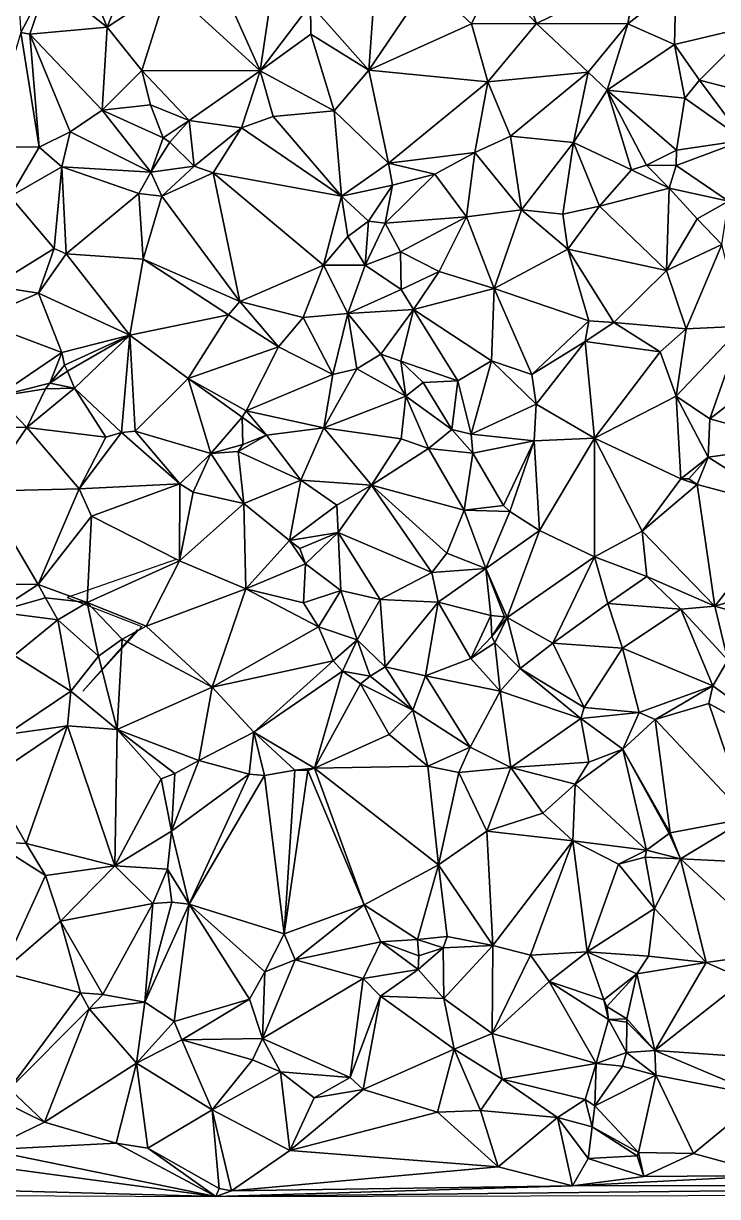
# Model space of a CAD drawing. Header units: metres. Extents: x -15.7 to 15.6, y -15 to 15.
# Drawn here: x -7.24 to 1.34, y -14.99 to -0.48 of the extents above; entities that cross this region are included whole.
import ezdxf

# ---------------------------------------------------------------- set-up
doc = ezdxf.new("R2010")
doc.units = ezdxf.units.M
doc.layers.add('CRACKS', color=1, linetype='Continuous')
doc.layers.add('STREET_MESH', color=7, linetype='Continuous')

msp = doc.modelspace()

# ---------------------------------------------------------------- linework, layer by layer
at = {"layer": 'CRACKS'}
msp.add_polyline3d([(-5.355, -7.111, 0.1), (-6.702, -7.579, 0.1), (-5.776, -7.938, 0.1), (-6.507, -8.741, 0.1), (-5.833, -7.977, 0.1)], dxfattribs=at)
at = {"layer": 'STREET_MESH'}
for points in [[(-4.317, -1.068), (-4.974, 0.404), (-5.453, -0.031)], [(-4.974, 0.404), (-4.317, -1.068), (-4.102, 0.38)], [(-4.102, 0.38), (-4.317, -1.068), (-3.693, -0.246)], [(-2.973, -1.058), (-2.872, 0.323), (-3.693, -0.246)], [(-2.973, -1.058), (-2.244, 0.021), (-2.872, 0.323)], [(-7.273, -0.594), (-6.937, 0.049), (-7.321, 0.135)], [(-7.273, -0.594), (-7.163, -0.615), (-6.937, 0.049)], [(-7.163, -0.615), (-6.206, -0.528), (-6.937, 0.049)], [(-6.206, -0.528), (-6.445, 0.058), (-6.937, 0.049)], [(-6.206, -0.528), (-6.046, -0.122), (-6.445, 0.058)], [(-2.244, 0.021), (-2.973, -1.058), (-1.704, -0.488)], [(-2.244, 0.021), (-1.704, -0.488), (-1.426, 0.083)], [(-1.704, -0.488), (-0.902, -0.483), (-1.426, 0.083)], [(-0.902, -0.483), (-1.107, 0.099), (-1.426, 0.083)], [(-1.107, 0.099), (-0.902, -0.483), (0.332, 0.123)], [(-0.902, -0.483), (0.23, -0.486), (0.332, 0.123)], [(0.23, -0.486), (0.82, -0.022), (0.332, 0.123)], [(-6.206, -0.528), (-5.776, -1.062), (-5.453, -0.031)], [(-6.046, -0.122), (-6.206, -0.528), (-5.453, -0.031)], [(-5.776, -1.062), (-4.317, -1.068), (-5.453, -0.031)], [(0.805, -0.741), (0.82, -0.022), (0.23, -0.486)], [(1.794, -0.508), (0.82, -0.022), (0.805, -0.741)], [(0.82, -0.022), (1.794, -0.508), (1.852, -0.481)], [(-4.317, -1.068), (-3.69, -0.616), (-3.693, -0.246)], [(-3.69, -0.616), (-2.973, -1.058), (-3.693, -0.246)], [(-6.269, -1.553), (-6.206, -0.528), (-7.163, -0.615)], [(-6.206, -0.528), (-6.269, -1.553), (-5.776, -1.062)], [(-2.973, -1.058), (-1.504, -1.204), (-1.704, -0.488)], [(-1.504, -1.204), (-0.902, -0.483), (-1.704, -0.488)], [(-0.263, -1.085), (-0.902, -0.483), (-1.504, -1.204)], [(-0.902, -0.483), (-0.263, -1.085), (0.23, -0.486)], [(-0.263, -1.085), (-0.028, -1.308), (0.23, -0.486)], [(-0.028, -1.308), (0.805, -0.741), (0.23, -0.486)], [(1.794, -0.508), (0.805, -0.741), (1.112, -1.183)], [(2.312, -1.493), (1.794, -0.508), (1.112, -1.183)], [(-7.047, -2.013), (-7.273, -0.594), (-7.692, -2.004)], [(-7.273, -0.594), (-7.047, -2.013), (-7.163, -0.615)], [(-6.665, -1.822), (-6.269, -1.553), (-7.163, -0.615)], [(-7.047, -2.013), (-6.665, -1.822), (-7.163, -0.615)], [(-3.401, -1.563), (-3.69, -0.616), (-4.317, -1.068)], [(-2.973, -1.058), (-3.69, -0.616), (-3.401, -1.563)], [(-0.028, -1.308), (0.933, -1.406), (0.805, -0.741)], [(0.805, -0.741), (0.933, -1.406), (1.112, -1.183)], [(-6.269, -1.553), (-5.67, -1.487), (-5.776, -1.062)], [(-4.317, -1.068), (-5.776, -1.062), (-5.194, -1.682)], [(-5.776, -1.062), (-5.67, -1.487), (-5.194, -1.682)], [(-4.547, -1.771), (-4.317, -1.068), (-5.194, -1.682)], [(-4.156, -1.634), (-4.317, -1.068), (-4.547, -1.771)], [(-4.156, -1.634), (-3.401, -1.563), (-4.317, -1.068)], [(-2.729, -2.209), (-2.973, -1.058), (-3.401, -1.563)], [(-2.973, -1.058), (-2.729, -2.209), (-1.504, -1.204)], [(-1.222, -1.876), (-0.263, -1.085), (-1.504, -1.204)], [(-0.263, -1.085), (-1.222, -1.876), (-0.444, -1.954)], [(-0.263, -1.085), (-0.444, -1.954), (-0.028, -1.308)], [(-2.729, -2.209), (-1.663, -2.076), (-1.504, -1.204)], [(-1.663, -2.076), (-1.222, -1.876), (-1.504, -1.204)], [(0.933, -1.406), (1.666, -1.925), (1.112, -1.183)], [(1.666, -1.925), (2.312, -1.493), (1.112, -1.183)], [(-0.444, -1.954), (0.273, -2.292), (-0.028, -1.308)], [(0.829, -2.051), (-0.028, -1.308), (0.457, -2.235)], [(0.829, -2.051), (0.933, -1.406), (-0.028, -1.308)], [(-0.028, -1.308), (0.273, -2.292), (0.457, -2.235)], [(0.933, -1.406), (0.829, -2.051), (1.666, -1.925)], [(-6.269, -1.553), (-6.665, -1.822), (-5.668, -2.322)], [(-6.269, -1.553), (-5.514, -1.897), (-5.67, -1.487)], [(-5.514, -1.897), (-6.269, -1.553), (-5.668, -2.322)], [(-5.67, -1.487), (-5.514, -1.897), (-5.194, -1.682)], [(-4.156, -1.634), (-3.31, -2.617), (-3.401, -1.563)], [(-3.31, -2.617), (-2.729, -2.209), (-3.401, -1.563)], [(-5.514, -1.897), (-5.434, -1.951), (-5.194, -1.682)], [(-5.434, -1.951), (-5.13, -2.245), (-5.194, -1.682)], [(-5.13, -2.245), (-4.547, -1.771), (-5.194, -1.682)], [(-3.31, -2.617), (-4.156, -1.634), (-4.547, -1.771)], [(-7.047, -2.013), (-6.767, -2.253), (-6.665, -1.822)], [(-6.665, -1.822), (-6.767, -2.253), (-5.668, -2.322)], [(-5.13, -2.245), (-4.898, -2.329), (-4.547, -1.771)], [(-4.898, -2.329), (-3.31, -2.617), (-4.547, -1.771)], [(-1.222, -1.876), (-1.663, -2.076), (-1.088, -2.788)], [(-0.444, -1.954), (-1.222, -1.876), (-1.088, -2.788)], [(-7.406, -2.62), (-7.047, -2.013), (-7.692, -2.004)], [(-6.767, -2.253), (-7.047, -2.013), (-7.406, -2.62)], [(-5.514, -1.897), (-5.668, -2.322), (-5.434, -1.951)], [(-5.668, -2.322), (-5.13, -2.245), (-5.434, -1.951)], [(-0.575, -2.842), (-0.444, -1.954), (-1.088, -2.788)], [(-0.575, -2.842), (-0.121, -2.743), (-0.444, -1.954)], [(-0.121, -2.743), (0.273, -2.292), (-0.444, -1.954)], [(0.827, -2.238), (1.474, -2.68), (1.666, -1.925)], [(0.829, -2.051), (0.827, -2.238), (1.666, -1.925)], [(-1.663, -2.076), (-2.729, -2.209), (-2.157, -2.346)], [(-1.765, -2.875), (-1.663, -2.076), (-2.157, -2.346)], [(-1.663, -2.076), (-1.765, -2.875), (-1.088, -2.788)], [(0.827, -2.238), (0.829, -2.051), (0.457, -2.235)], [(-6.767, -2.253), (-7.406, -2.62), (-6.863, -3.264)], [(-6.712, -3.329), (-6.767, -2.253), (-6.863, -3.264)], [(-5.668, -2.322), (-6.767, -2.253), (-5.814, -2.585)], [(-6.767, -2.253), (-6.712, -3.329), (-5.814, -2.585)], [(-5.529, -2.617), (-5.13, -2.245), (-5.668, -2.322)], [(-5.13, -2.245), (-5.529, -2.617), (-4.898, -2.329)], [(-2.681, -2.48), (-2.729, -2.209), (-3.31, -2.617)], [(-2.729, -2.209), (-2.681, -2.48), (-2.157, -2.346)], [(0.74, -2.519), (0.273, -2.292), (-0.121, -2.743)], [(0.273, -2.292), (0.74, -2.519), (0.457, -2.235)], [(0.74, -2.519), (0.827, -2.238), (0.457, -2.235)], [(0.827, -2.238), (0.74, -2.519), (1.474, -2.68)], [(-5.529, -2.617), (-5.668, -2.322), (-5.814, -2.585)], [(-5.529, -2.617), (-4.568, -3.919), (-4.898, -2.329)], [(-4.568, -3.919), (-3.533, -3.47), (-4.898, -2.329)], [(-3.533, -3.47), (-3.31, -2.617), (-4.898, -2.329)], [(-2.771, -2.953), (-1.765, -2.875), (-2.157, -2.346)], [(-2.681, -2.48), (-2.771, -2.953), (-2.157, -2.346)], [(-6.712, -3.329), (-5.763, -3.397), (-5.814, -2.585)], [(-5.763, -3.397), (-5.529, -2.617), (-5.814, -2.585)], [(-2.976, -2.929), (-2.681, -2.48), (-3.31, -2.617)], [(-2.681, -2.48), (-2.976, -2.929), (-2.771, -2.953)], [(0.74, -2.519), (-0.121, -2.743), (0.704, -3.535)], [(1.084, -2.898), (0.74, -2.519), (0.704, -3.535)], [(0.74, -2.519), (1.084, -2.898), (1.474, -2.68)], [(-7.406, -2.62), (-7.614, -3.73), (-6.863, -3.264)], [(-4.568, -3.919), (-5.529, -2.617), (-5.763, -3.397)], [(-3.533, -3.47), (-3.231, -3.118), (-3.31, -2.617)], [(-3.231, -3.118), (-2.976, -2.929), (-3.31, -2.617)], [(-0.575, -2.842), (-0.514, -3.274), (-0.121, -2.743)], [(-0.121, -2.743), (-0.514, -3.274), (0.704, -3.535)], [(1.084, -2.898), (1.388, -3.214), (1.474, -2.68)], [(-2.771, -2.953), (-2.58, -3.306), (-1.765, -2.875)], [(-1.765, -2.875), (-2.58, -3.306), (-2.103, -3.551)], [(-1.425, -3.76), (-1.765, -2.875), (-2.103, -3.551)], [(-1.765, -2.875), (-1.425, -3.76), (-1.088, -2.788)], [(-1.425, -3.76), (-0.514, -3.274), (-1.088, -2.788)], [(-0.514, -3.274), (-0.575, -2.842), (-1.088, -2.788)], [(1.388, -3.214), (1.084, -2.898), (0.704, -3.535)], [(-3.017, -3.472), (-2.976, -2.929), (-3.231, -3.118)], [(-2.976, -2.929), (-3.017, -3.472), (-2.771, -2.953)], [(-3.017, -3.472), (-2.58, -3.306), (-2.771, -2.953)], [(-3.017, -3.472), (-3.231, -3.118), (-3.533, -3.47)], [(-7.614, -3.73), (-7.054, -3.818), (-6.863, -3.264)], [(-7.054, -3.818), (-6.712, -3.329), (-6.863, -3.264)], [(-5.927, -4.335), (-6.712, -3.329), (-7.054, -3.818)], [(-6.712, -3.329), (-5.927, -4.335), (-5.763, -3.397)], [(-2.58, -3.306), (-3.017, -3.472), (-2.573, -3.771)], [(-2.58, -3.306), (-2.573, -3.771), (-2.103, -3.551)], [(-0.254, -4.161), (-0.514, -3.274), (-1.425, -3.76)], [(-0.514, -3.274), (0.055, -4.182), (0.704, -3.535)], [(-0.254, -4.161), (0.055, -4.182), (-0.514, -3.274)], [(1.388, -3.214), (0.704, -3.535), (0.947, -4.26)], [(1.646, -4.227), (1.388, -3.214), (0.947, -4.26)], [(-5.927, -4.335), (-4.707, -4.085), (-5.763, -3.397)], [(-4.707, -4.085), (-4.568, -3.919), (-5.763, -3.397)], [(-3.533, -3.47), (-4.568, -3.919), (-3.783, -4.12)], [(-3.233, -4.069), (-3.533, -3.47), (-3.783, -4.12)], [(-3.233, -4.069), (-3.017, -3.472), (-3.533, -3.47)], [(-3.017, -3.472), (-3.233, -4.069), (-2.573, -3.771)], [(-2.573, -3.771), (-2.422, -4.018), (-2.103, -3.551)], [(-2.422, -4.018), (-1.425, -3.76), (-2.103, -3.551)], [(0.704, -3.535), (0.055, -4.182), (0.947, -4.26)], [(-7.054, -3.818), (-7.614, -3.73), (-7.83, -4.153)], [(-3.233, -4.069), (-2.422, -4.018), (-2.573, -3.771)], [(-2.422, -4.018), (-1.457, -4.653), (-1.425, -3.76)], [(-1.457, -4.653), (-0.96, -4.823), (-1.425, -3.76)], [(-0.96, -4.823), (-0.254, -4.161), (-1.425, -3.76)], [(-7.054, -3.818), (-7.83, -4.153), (-6.766, -4.552)], [(-5.927, -4.335), (-7.054, -3.818), (-6.766, -4.552)], [(-4.707, -4.085), (-4.089, -4.483), (-4.568, -3.919)], [(-4.568, -3.919), (-4.089, -4.483), (-3.783, -4.12)], [(-2.422, -4.018), (-3.233, -4.069), (-2.823, -4.573)], [(-2.576, -4.658), (-2.422, -4.018), (-2.823, -4.573)], [(-2.422, -4.018), (-2.576, -4.658), (-1.871, -4.903)], [(-1.457, -4.653), (-2.422, -4.018), (-1.871, -4.903)], [(-7.83, -4.153), (-7.568, -5.094), (-6.766, -4.552)], [(-5.204, -4.872), (-4.707, -4.085), (-5.927, -4.335)], [(-5.204, -4.872), (-4.089, -4.483), (-4.707, -4.085)], [(-4.089, -4.483), (-3.416, -4.823), (-3.783, -4.12)], [(-3.416, -4.823), (-3.233, -4.069), (-3.783, -4.12)], [(-3.416, -4.823), (-3.12, -4.755), (-3.233, -4.069)], [(-3.233, -4.069), (-3.12, -4.755), (-2.823, -4.573)], [(-0.254, -4.161), (-0.96, -4.823), (-0.301, -4.413)], [(0.055, -4.182), (-0.254, -4.161), (-0.301, -4.413)], [(0.627, -4.544), (0.055, -4.182), (-0.301, -4.413)], [(0.055, -4.182), (0.627, -4.544), (0.947, -4.26)], [(-6.733, -4.709), (-5.927, -4.335), (-6.766, -4.552)], [(-5.927, -4.335), (-6.733, -4.709), (-6.696, -4.783)], [(-5.927, -4.335), (-6.696, -4.783), (-6.609, -4.992)], [(-6.031, -5.539), (-5.927, -4.335), (-6.609, -4.992)], [(-5.927, -4.335), (-6.031, -5.539), (-5.862, -5.523)], [(-5.204, -4.872), (-5.927, -4.335), (-5.862, -5.523)], [(0.627, -4.544), (0.824, -5.089), (0.947, -4.26)], [(0.824, -5.089), (1.646, -4.227), (0.947, -4.26)], [(0.824, -5.089), (1.24, -5.373), (1.646, -4.227)], [(1.646, -4.227), (1.24, -5.373), (2.055, -4.745)], [(-4.488, -5.272), (-4.089, -4.483), (-5.204, -4.872)], [(-4.488, -5.272), (-3.416, -4.823), (-4.089, -4.483)], [(-0.96, -4.823), (-0.906, -5.191), (-0.301, -4.413)], [(-0.906, -5.191), (-0.184, -5.609), (-0.301, -4.413)], [(-0.184, -5.609), (0.627, -4.544), (-0.301, -4.413)], [(-7.568, -5.094), (-6.916, -4.929), (-6.766, -4.552)], [(-6.916, -4.929), (-6.733, -4.709), (-6.766, -4.552)], [(-2.823, -4.573), (-3.12, -4.755), (-2.515, -5.093)], [(-2.576, -4.658), (-2.823, -4.573), (-2.515, -5.093)], [(-0.184, -5.609), (0.824, -5.089), (0.627, -4.544)], [(-6.733, -4.709), (-6.916, -4.929), (-6.696, -4.783)], [(-6.696, -4.783), (-6.916, -4.929), (-6.609, -4.992)], [(-3.12, -4.755), (-3.527, -5.483), (-2.515, -5.093)], [(-3.527, -5.483), (-3.12, -4.755), (-3.416, -4.823)], [(-2.576, -4.658), (-2.3, -4.922), (-1.871, -4.903)], [(-2.3, -4.922), (-2.576, -4.658), (-2.515, -5.093)], [(-1.71, -5.559), (-1.457, -4.653), (-1.871, -4.903)], [(-1.71, -5.559), (-0.906, -5.191), (-1.457, -4.653)], [(-1.457, -4.653), (-0.906, -5.191), (-0.96, -4.823)], [(1.24, -5.373), (2.377, -5.684), (2.055, -4.745)], [(-6.916, -4.929), (-7.568, -5.094), (-6.968, -5)], [(-6.916, -4.929), (-6.968, -5), (-6.609, -4.992)], [(-4.927, -5.802), (-5.204, -4.872), (-5.862, -5.523)], [(-4.538, -5.35), (-5.204, -4.872), (-4.927, -5.802)], [(-4.538, -5.35), (-4.488, -5.272), (-5.204, -4.872)], [(-4.488, -5.272), (-3.527, -5.483), (-3.416, -4.823)], [(-1.947, -5.504), (-2.3, -4.922), (-2.515, -5.093)], [(-2.3, -4.922), (-1.947, -5.504), (-1.871, -4.903)], [(-1.947, -5.504), (-1.71, -5.559), (-1.871, -4.903)], [(-7.568, -5.094), (-7.2, -5.479), (-6.968, -5)], [(-7.2, -5.479), (-6.224, -5.6), (-6.609, -4.992)], [(-6.968, -5), (-7.2, -5.479), (-6.609, -4.992)], [(-6.224, -5.6), (-6.031, -5.539), (-6.609, -4.992)], [(-7.2, -5.479), (-7.568, -5.094), (-7.603, -5.476)], [(-3.527, -5.483), (-2.575, -5.618), (-2.515, -5.093)], [(-2.575, -5.618), (-2.236, -5.739), (-2.515, -5.093)], [(-2.236, -5.739), (-1.947, -5.504), (-2.515, -5.093)], [(-0.906, -5.191), (-1.71, -5.559), (-0.93, -5.643)], [(-0.184, -5.609), (-0.906, -5.191), (-0.93, -5.643)], [(0.824, -5.089), (-0.184, -5.609), (0.882, -6.112)], [(1.22, -5.846), (0.824, -5.089), (0.882, -6.112)], [(1.22, -5.846), (1.24, -5.373), (0.824, -5.089)], [(-4.538, -5.35), (-4.927, -5.802), (-4.528, -5.687)], [(-4.238, -5.575), (-4.488, -5.272), (-4.538, -5.35)], [(-4.238, -5.575), (-4.538, -5.35), (-4.528, -5.687)], [(-4.488, -5.272), (-4.238, -5.575), (-3.527, -5.483)], [(-7.737, -6.266), (-7.2, -5.479), (-7.603, -5.476)], [(-7.2, -5.479), (-7.737, -6.266), (-6.551, -6.235)], [(-6.224, -5.6), (-7.2, -5.479), (-6.551, -6.235)], [(-4.238, -5.575), (-3.815, -6.13), (-3.527, -5.483)], [(-3.527, -5.483), (-3.815, -6.13), (-2.938, -6.191)], [(-2.575, -5.618), (-3.527, -5.483), (-2.938, -6.191)], [(-1.947, -5.504), (-2.236, -5.739), (-1.688, -5.795)], [(-1.71, -5.559), (-1.947, -5.504), (-1.688, -5.795)], [(1.24, -5.373), (1.22, -5.846), (2.377, -5.684)], [(-6.031, -5.539), (-6.224, -5.6), (-6.551, -6.235)], [(-5.308, -6.176), (-6.031, -5.539), (-6.551, -6.235)], [(-6.031, -5.539), (-5.308, -6.176), (-5.862, -5.523)], [(-5.308, -6.176), (-4.927, -5.802), (-5.862, -5.523)], [(-4.587, -5.774), (-4.238, -5.575), (-4.528, -5.687)], [(-3.815, -6.13), (-4.238, -5.575), (-4.587, -5.774)], [(-2.236, -5.739), (-2.575, -5.618), (-2.938, -6.191)], [(-1.71, -5.559), (-1.688, -5.795), (-0.93, -5.643)], [(-0.93, -5.643), (-1.688, -5.795), (-1.31, -6.444)], [(-1.232, -6.518), (-0.93, -5.643), (-1.31, -6.444)], [(-1.232, -6.518), (-0.863, -6.754), (-0.93, -5.643)], [(-0.863, -6.754), (-0.184, -5.609), (-0.93, -5.643)], [(-0.184, -5.609), (-0.863, -6.754), (-0.183, -7.079)], [(0.405, -6.762), (-0.184, -5.609), (-0.183, -7.079)], [(-0.184, -5.609), (0.405, -6.762), (0.882, -6.112)], [(-5.142, -6.278), (-4.927, -5.802), (-5.308, -6.176)], [(-5.142, -6.278), (-4.516, -6.418), (-4.927, -5.802)], [(-4.927, -5.802), (-4.587, -5.774), (-4.528, -5.687)], [(-4.516, -6.418), (-4.587, -5.774), (-4.927, -5.802)], [(-3.815, -6.13), (-4.587, -5.774), (-4.516, -6.418)], [(-1.794, -6.501), (-2.236, -5.739), (-2.938, -6.191)], [(-1.688, -5.795), (-2.236, -5.739), (-1.794, -6.501)], [(-1.688, -5.795), (-1.794, -6.501), (-1.31, -6.444)], [(2.377, -5.684), (1.22, -5.846), (2.246, -6.493)], [(0.98, -6.114), (1.22, -5.846), (0.882, -6.112)], [(0.98, -6.114), (1.085, -6.185), (1.22, -5.846)], [(1.22, -5.846), (1.085, -6.185), (2.246, -6.493)], [(-7.737, -6.266), (-7.061, -7.42), (-6.551, -6.235)], [(-7.061, -7.42), (-6.402, -6.575), (-6.551, -6.235)], [(-6.402, -6.575), (-5.308, -6.176), (-6.551, -6.235)], [(-5.308, -6.176), (-6.402, -6.575), (-5.312, -7.129)], [(-5.142, -6.278), (-5.308, -6.176), (-5.312, -7.129)], [(-3.815, -6.13), (-4.516, -6.418), (-3.955, -6.875)], [(-3.368, -6.44), (-3.815, -6.13), (-3.955, -6.875)], [(-3.815, -6.13), (-3.368, -6.44), (-2.938, -6.191)], [(-3.368, -6.44), (-3.353, -6.775), (-2.938, -6.191)], [(-3.353, -6.775), (-2.195, -7.273), (-2.938, -6.191)], [(-2.195, -7.273), (-2.01, -7.034), (-2.938, -6.191)], [(-2.01, -7.034), (-1.794, -6.501), (-2.938, -6.191)], [(0.405, -6.762), (1.085, -6.185), (0.882, -6.112)], [(1.085, -6.185), (0.405, -6.762), (1.303, -7.689)], [(1.085, -6.185), (0.98, -6.114), (0.882, -6.112)], [(1.085, -6.185), (1.303, -7.689), (2.246, -6.493)], [(-7.737, -6.266), (-7.966, -7.413), (-7.061, -7.42)], [(-4.516, -6.418), (-5.142, -6.278), (-5.312, -7.129)], [(-4.492, -7.472), (-4.516, -6.418), (-5.312, -7.129)], [(-3.955, -6.875), (-4.516, -6.418), (-4.492, -7.472)], [(-3.353, -6.775), (-3.368, -6.44), (-3.955, -6.875)], [(-1.526, -7.223), (-1.794, -6.501), (-2.01, -7.034)], [(-1.794, -6.501), (-1.232, -6.518), (-1.31, -6.444)], [(-1.526, -7.223), (-1.232, -6.518), (-1.794, -6.501)], [(-1.232, -6.518), (-1.526, -7.223), (-0.863, -6.754)], [(1.303, -7.689), (2.402, -7.364), (2.246, -6.493)], [(-6.454, -7.644), (-6.402, -6.575), (-7.061, -7.42)], [(-6.402, -6.575), (-6.454, -7.644), (-5.312, -7.129)], [(-3.353, -6.775), (-3.955, -6.875), (-3.826, -6.974)], [(-3.756, -7.163), (-3.353, -6.775), (-3.826, -6.974)], [(-3.353, -6.775), (-3.756, -7.163), (-3.32, -7.495)], [(-3.353, -6.775), (-3.32, -7.495), (-2.834, -7.604)], [(-2.195, -7.273), (-3.353, -6.775), (-2.834, -7.604)], [(-0.863, -6.754), (-1.526, -7.223), (-1.263, -7.83)], [(-0.863, -6.754), (-1.263, -7.83), (-0.183, -7.079)], [(0.405, -6.762), (-0.183, -7.079), (0.461, -7.321)], [(1.303, -7.689), (0.405, -6.762), (0.461, -7.321)], [(-3.756, -7.163), (-3.955, -6.875), (-4.492, -7.472)], [(-3.955, -6.875), (-3.756, -7.163), (-3.826, -6.974)], [(-2.195, -7.273), (-1.526, -7.223), (-2.01, -7.034)], [(-0.183, -7.079), (-1.263, -7.83), (-0.7, -8.147)], [(-0.018, -7.654), (-0.183, -7.079), (-0.7, -8.147)], [(-0.183, -7.079), (-0.018, -7.654), (0.461, -7.321)], [(-6.454, -7.644), (-5.724, -7.937), (-5.312, -7.129)], [(-5.724, -7.937), (-4.492, -7.472), (-5.312, -7.129)], [(-3.78, -7.648), (-3.756, -7.163), (-4.492, -7.472)], [(-3.32, -7.495), (-3.756, -7.163), (-3.78, -7.648)], [(-1.526, -7.223), (-2.195, -7.273), (-2.114, -7.638)], [(-1.465, -7.805), (-1.526, -7.223), (-2.114, -7.638)], [(-1.526, -7.223), (-1.295, -7.821), (-1.263, -7.83)], [(-1.465, -7.805), (-1.295, -7.821), (-1.526, -7.223)], [(-2.114, -7.638), (-2.195, -7.273), (-2.834, -7.604)], [(0.461, -7.321), (-0.018, -7.654), (0.882, -7.727)], [(1.303, -7.689), (0.461, -7.321), (0.882, -7.727)], [(2.402, -7.364), (1.303, -7.689), (1.972, -7.882)], [(-7.061, -7.42), (-7.966, -7.413), (-7.581, -7.758)], [(-6.97, -7.585), (-7.061, -7.42), (-7.581, -7.758)], [(-6.97, -7.585), (-6.454, -7.644), (-7.061, -7.42)], [(-5.724, -7.937), (-4.908, -8.688), (-4.492, -7.472)], [(-4.908, -8.688), (-3.596, -7.942), (-4.492, -7.472)], [(-3.596, -7.942), (-3.78, -7.648), (-4.492, -7.472)], [(-3.596, -7.942), (-3.32, -7.495), (-3.78, -7.648)], [(-3.32, -7.495), (-3.596, -7.942), (-3.115, -8.103)], [(-2.834, -7.604), (-3.32, -7.495), (-3.115, -8.103)], [(-6.815, -7.859), (-6.97, -7.585), (-7.581, -7.758)], [(-6.454, -7.644), (-6.97, -7.585), (-6.815, -7.859)], [(-6.314, -8.308), (-6.454, -7.644), (-6.815, -7.859)], [(-6.02, -8.095), (-6.454, -7.644), (-6.314, -8.308)], [(-6.02, -8.095), (-5.724, -7.937), (-6.454, -7.644)], [(-2.77, -8.439), (-2.834, -7.604), (-3.115, -8.103)], [(-2.114, -7.638), (-2.834, -7.604), (-2.77, -8.439)], [(-2.271, -8.551), (-2.114, -7.638), (-2.77, -8.439)], [(-1.713, -8.335), (-2.114, -7.638), (-2.271, -8.551)], [(-1.713, -8.335), (-1.465, -7.805), (-2.114, -7.638)], [(-0.018, -7.654), (-0.7, -8.147), (0.163, -8.206)], [(-0.018, -7.654), (0.163, -8.206), (0.882, -7.727)], [(-6.815, -7.859), (-7.581, -7.758), (-7.356, -8.3)], [(-1.453, -8.064), (-1.465, -7.805), (-1.713, -8.335)], [(-1.295, -7.821), (-1.465, -7.805), (-1.453, -8.064)], [(-1.295, -7.821), (-1.453, -8.064), (-1.263, -7.83)], [(-1.263, -7.83), (-1.453, -8.064), (-1.417, -8.141)], [(-1.263, -7.83), (-1.417, -8.141), (-1.102, -8.458)], [(-1.263, -7.83), (-1.102, -8.458), (-0.7, -8.147)], [(0.163, -8.206), (1.277, -8.672), (0.882, -7.727)], [(1.462, -8.357), (1.303, -7.689), (0.882, -7.727)], [(1.277, -8.672), (1.462, -8.357), (0.882, -7.727)], [(1.303, -7.689), (1.462, -8.357), (1.972, -7.882)], [(-6.655, -8.739), (-6.815, -7.859), (-7.356, -8.3)], [(-6.655, -8.739), (-6.314, -8.308), (-6.815, -7.859)], [(-6.02, -8.095), (-4.908, -8.688), (-5.724, -7.937)], [(-3.412, -8.364), (-3.596, -7.942), (-4.908, -8.688)], [(-3.596, -7.942), (-3.412, -8.364), (-3.115, -8.103)], [(-6.082, -9.212), (-6.02, -8.095), (-6.314, -8.308)], [(-4.908, -8.688), (-6.02, -8.095), (-6.082, -9.212)], [(-3.412, -8.364), (-3.298, -8.492), (-3.115, -8.103)], [(-3.298, -8.492), (-2.956, -8.555), (-3.115, -8.103)], [(-2.956, -8.555), (-2.77, -8.439), (-3.115, -8.103)], [(-1.417, -8.141), (-1.453, -8.064), (-1.713, -8.335)], [(-1.417, -8.141), (-1.713, -8.335), (-1.351, -8.74)], [(-1.102, -8.458), (-1.417, -8.141), (-1.351, -8.74)], [(-0.7, -8.147), (-1.102, -8.458), (-0.31, -8.939)], [(0.163, -8.206), (-0.7, -8.147), (-0.31, -8.939)], [(0.163, -8.206), (-0.31, -8.939), (0.369, -9.004)], [(1.277, -8.672), (0.163, -8.206), (0.369, -9.004)], [(-7.45, -9.274), (-6.655, -8.739), (-7.356, -8.3)], [(-6.082, -9.212), (-6.314, -8.308), (-6.655, -8.739)], [(-3.412, -8.364), (-4.908, -8.688), (-4.393, -9.245)], [(-3.298, -8.492), (-3.412, -8.364), (-4.393, -9.245)], [(-1.713, -8.335), (-2.271, -8.551), (-1.351, -8.74)], [(1.462, -8.357), (1.277, -8.672), (2.691, -9.698)], [(-3.298, -8.492), (-4.393, -9.245), (-3.643, -9.693)], [(-3.298, -8.492), (-3.643, -9.693), (-3.074, -8.65)], [(-2.956, -8.555), (-3.298, -8.492), (-3.074, -8.65)], [(-2.429, -8.974), (-2.956, -8.555), (-3.074, -8.65)], [(-2.77, -8.439), (-2.956, -8.555), (-2.429, -8.974)], [(-2.271, -8.551), (-2.77, -8.439), (-2.429, -8.974)], [(-1.719, -9.43), (-2.271, -8.551), (-2.429, -8.974)], [(-2.271, -8.551), (-1.719, -9.43), (-1.351, -8.74)], [(-0.354, -9.078), (-1.102, -8.458), (-1.351, -8.74)], [(-1.102, -8.458), (-0.354, -9.078), (-0.31, -8.939)], [(-4.908, -8.688), (-6.082, -9.212), (-5.074, -9.598)], [(-4.393, -9.245), (-4.908, -8.688), (-5.074, -9.598)], [(-3.643, -9.693), (-2.722, -9.274), (-3.074, -8.65)], [(-2.722, -9.274), (-2.429, -8.974), (-3.074, -8.65)], [(0.565, -9.088), (1.277, -8.672), (0.369, -9.004)], [(0.565, -9.088), (1.228, -8.89), (1.277, -8.672)], [(1.277, -8.672), (1.228, -8.89), (2.691, -9.698)], [(-6.655, -8.739), (-7.45, -9.274), (-6.697, -9.167)], [(-6.082, -9.212), (-6.655, -8.739), (-6.697, -9.167)], [(-1.719, -9.43), (-1.216, -9.685), (-1.351, -8.74)], [(-1.216, -9.685), (-0.354, -9.078), (-1.351, -8.74)], [(-2.429, -8.974), (-2.722, -9.274), (-2.245, -9.668)], [(-1.719, -9.43), (-2.429, -8.974), (-2.245, -9.668)], [(-0.31, -8.939), (-0.354, -9.078), (0.369, -9.004)], [(1.228, -8.89), (0.565, -9.088), (1.713, -10.309)], [(1.228, -8.89), (1.713, -10.309), (2.691, -9.698)], [(-0.354, -9.078), (-1.216, -9.685), (-0.255, -9.619)], [(-0.354, -9.078), (0.167, -9.458), (0.369, -9.004)], [(0.167, -9.458), (-0.354, -9.078), (-0.255, -9.619)], [(0.167, -9.458), (0.565, -9.088), (0.369, -9.004)], [(0.565, -9.088), (0.167, -9.458), (0.753, -10.489)], [(1.713, -10.309), (0.565, -9.088), (0.753, -10.489)], [(-7.45, -9.274), (-7.675, -9.825), (-6.697, -9.167)], [(-7.675, -9.825), (-7.209, -10.624), (-6.697, -9.167)], [(-6.697, -9.167), (-7.209, -10.624), (-6.111, -10.898)], [(-6.082, -9.212), (-6.697, -9.167), (-6.111, -10.898)], [(-5.539, -9.824), (-6.082, -9.212), (-6.111, -10.898)], [(-6.082, -9.212), (-5.371, -9.758), (-5.074, -9.598)], [(-5.539, -9.824), (-5.371, -9.758), (-6.082, -9.212)], [(-4.452, -9.766), (-4.393, -9.245), (-5.074, -9.598)], [(-4.452, -9.766), (-4.261, -9.783), (-4.393, -9.245)], [(-4.261, -9.783), (-3.888, -9.714), (-4.393, -9.245)], [(-4.393, -9.245), (-3.888, -9.714), (-3.643, -9.693)], [(-2.722, -9.274), (-3.643, -9.693), (-2.245, -9.668)], [(-1.859, -9.746), (-1.719, -9.43), (-2.245, -9.668)], [(-1.216, -9.685), (-1.719, -9.43), (-1.859, -9.746)], [(0.167, -9.458), (-0.424, -9.89), (0.458, -10.706)], [(-0.424, -9.89), (0.167, -9.458), (-0.255, -9.619)], [(0.167, -9.458), (0.74, -10.499), (0.753, -10.489)], [(0.74, -10.499), (0.167, -9.458), (0.458, -10.706)], [(-5.371, -9.758), (-5.413, -10.471), (-5.074, -9.598)], [(-5.413, -10.471), (-4.452, -9.766), (-5.074, -9.598)], [(-3.888, -9.714), (-4.261, -9.783), (-4.019, -11.738)], [(-3.888, -9.714), (-4.019, -11.738), (-3.726, -9.72)], [(-3.643, -9.693), (-3.888, -9.714), (-3.726, -9.72)], [(-3.031, -11.383), (-3.643, -9.693), (-3.726, -9.72)], [(-2.245, -9.668), (-3.643, -9.693), (-2.113, -10.885)], [(-3.643, -9.693), (-3.031, -11.383), (-2.113, -10.885)], [(-1.859, -9.746), (-2.245, -9.668), (-2.113, -10.885)], [(-1.216, -9.685), (-1.859, -9.746), (-1.515, -10.471)], [(-0.824, -10.249), (-1.216, -9.685), (-1.515, -10.471)], [(-1.216, -9.685), (-0.424, -9.89), (-0.255, -9.619)], [(-1.216, -9.685), (-0.824, -10.249), (-0.424, -9.89)], [(-7.675, -9.825), (-7.627, -10.601), (-7.209, -10.624)], [(-5.413, -10.471), (-5.539, -9.824), (-6.111, -10.898)], [(-5.413, -10.471), (-5.371, -9.758), (-5.539, -9.824)], [(-4.452, -9.766), (-5.413, -10.471), (-5.192, -11.374)], [(-4.261, -9.783), (-4.452, -9.766), (-5.192, -11.374)], [(-4.019, -11.738), (-4.261, -9.783), (-5.192, -11.374)], [(-4.019, -11.738), (-3.031, -11.383), (-3.726, -9.72)], [(-1.515, -10.471), (-1.859, -9.746), (-2.113, -10.885)], [(-0.424, -9.89), (-0.824, -10.249), (-0.452, -10.591)], [(0.458, -10.706), (-0.424, -9.89), (-0.452, -10.591)], [(-0.824, -10.249), (-1.515, -10.471), (-0.452, -10.591)], [(0.879, -10.813), (1.713, -10.309), (0.753, -10.489)], [(1.713, -10.309), (0.879, -10.813), (2.468, -10.889)], [(-5.461, -10.942), (-5.413, -10.471), (-6.111, -10.898)], [(-5.413, -10.471), (-5.461, -10.942), (-5.192, -11.374)], [(-1.515, -10.471), (-2.113, -10.885), (-1.441, -11.886)], [(-0.452, -10.591), (-1.515, -10.471), (-1.441, -11.886)], [(0.879, -10.813), (0.74, -10.499), (0.458, -10.706)], [(0.74, -10.499), (0.879, -10.813), (0.753, -10.489)], [(-7.627, -10.601), (-6.968, -11.017), (-7.209, -10.624)], [(-6.968, -11.017), (-7.627, -10.601), (-7.512, -12.214)], [(-7.209, -10.624), (-6.968, -11.017), (-6.111, -10.898)], [(-0.976, -12.003), (-0.452, -10.591), (-1.441, -11.886)], [(-0.976, -12.003), (-0.273, -11.963), (-0.452, -10.591)], [(0.113, -10.88), (0.458, -10.706), (-0.452, -10.591)], [(-0.273, -11.963), (0.113, -10.88), (-0.452, -10.591)], [(0.444, -10.793), (0.458, -10.706), (0.113, -10.88)], [(0.444, -10.793), (0.879, -10.813), (0.458, -10.706)], [(0.113, -10.88), (-0.273, -11.963), (0.556, -11.425)], [(0.444, -10.793), (0.113, -10.88), (0.556, -11.425)], [(0.879, -10.813), (0.444, -10.793), (0.556, -11.425)], [(1.196, -12.094), (0.879, -10.813), (0.556, -11.425)], [(2.468, -10.889), (0.879, -10.813), (2.125, -11.962)], [(0.879, -10.813), (1.196, -12.094), (2.125, -11.962)], [(-6.783, -11.582), (-6.968, -11.017), (-7.512, -12.214)], [(-6.968, -11.017), (-6.783, -11.582), (-6.111, -10.898)], [(-6.783, -11.582), (-5.642, -11.364), (-6.111, -10.898)], [(-5.642, -11.364), (-5.461, -10.942), (-6.111, -10.898)], [(-5.642, -11.364), (-5.406, -11.349), (-5.461, -10.942)], [(-5.461, -10.942), (-5.406, -11.349), (-5.192, -11.374)], [(-3.031, -11.383), (-2.372, -11.809), (-2.113, -10.885)], [(-2.372, -11.809), (-2.003, -11.774), (-2.113, -10.885)], [(-2.113, -10.885), (-2.003, -11.774), (-1.441, -11.886)], [(-6.26, -12.491), (-5.642, -11.364), (-6.783, -11.582)], [(-5.642, -11.364), (-6.26, -12.491), (-5.742, -12.586)], [(-5.192, -11.374), (-5.406, -11.349), (-5.742, -12.586)], [(-5.406, -11.349), (-5.642, -11.364), (-5.742, -12.586)], [(-5.377, -12.826), (-5.192, -11.374), (-5.742, -12.586)], [(-5.377, -12.826), (-4.447, -12.546), (-5.192, -11.374)], [(-4.447, -12.546), (-4.256, -12.209), (-5.192, -11.374)], [(-4.256, -12.209), (-4.019, -11.738), (-5.192, -11.374)], [(-3.031, -11.383), (-4.019, -11.738), (-3.882, -12.063)], [(-2.823, -11.84), (-3.031, -11.383), (-3.882, -12.063)], [(-2.823, -11.84), (-2.372, -11.809), (-3.031, -11.383)], [(-0.273, -11.963), (0.482, -12.017), (0.556, -11.425)], [(0.482, -12.017), (1.196, -12.094), (0.556, -11.425)], [(-6.536, -12.47), (-6.783, -11.582), (-7.512, -12.214)], [(-6.536, -12.47), (-6.26, -12.491), (-6.783, -11.582)], [(-4.019, -11.738), (-4.256, -12.209), (-3.882, -12.063)], [(-3.044, -12.292), (-2.823, -11.84), (-3.882, -12.063)], [(-2.364, -12.182), (-2.823, -11.84), (-3.044, -12.292)], [(-2.823, -11.84), (-2.356, -12.01), (-2.372, -11.809)], [(-2.356, -12.01), (-2.823, -11.84), (-2.364, -12.182)], [(-2.056, -11.915), (-2.003, -11.774), (-2.372, -11.809)], [(-2.356, -12.01), (-2.056, -11.915), (-2.372, -11.809)], [(-2.003, -11.774), (-2.056, -11.915), (-1.441, -11.886)], [(-2.056, -11.915), (-2.046, -12.541), (-1.441, -11.886)], [(-2.046, -12.541), (-1.449, -12.973), (-1.441, -11.886)], [(-1.449, -12.973), (-0.976, -12.003), (-1.441, -11.886)], [(-2.046, -12.541), (-2.056, -11.915), (-2.364, -12.182)], [(-2.056, -11.915), (-2.356, -12.01), (-2.364, -12.182)], [(-0.743, -12.328), (-0.976, -12.003), (-1.449, -12.973)], [(-0.273, -11.963), (-0.976, -12.003), (-0.743, -12.328)], [(-0.273, -11.963), (-0.743, -12.328), (-0.07, -12.557)], [(0.34, -12.233), (-0.273, -11.963), (-0.07, -12.557)], [(0.482, -12.017), (-0.273, -11.963), (0.34, -12.233)], [(0.482, -12.017), (0.34, -12.233), (1.196, -12.094)], [(1.196, -12.094), (1.676, -12.304), (2.125, -11.962)], [(-3.882, -12.063), (-4.256, -12.209), (-4.287, -13.035)], [(-3.044, -12.292), (-3.882, -12.063), (-4.287, -13.035)], [(-2.364, -12.182), (-3.044, -12.292), (-2.828, -12.511)], [(-2.046, -12.541), (-2.364, -12.182), (-2.828, -12.511)], [(0.34, -12.233), (0.563, -13.184), (1.196, -12.094)], [(1.196, -12.094), (0.563, -13.184), (1.676, -12.304)], [(-6.536, -12.47), (-7.512, -12.214), (-7.413, -13.655)], [(-4.256, -12.209), (-4.447, -12.546), (-4.287, -13.035)], [(-3.204, -13.516), (-3.044, -12.292), (-4.287, -13.035)], [(-2.828, -12.511), (-3.044, -12.292), (-3.204, -13.516)], [(-0.165, -13.345), (-0.743, -12.328), (-1.449, -12.973)], [(-0.743, -12.328), (-0.009, -12.8), (-0.07, -12.557)], [(-0.165, -13.345), (-0.009, -12.8), (-0.743, -12.328)], [(-0.032, -12.638), (0.34, -12.233), (-0.07, -12.557)], [(-0.032, -12.638), (0.214, -12.79), (0.34, -12.233)], [(0.214, -12.79), (0.563, -13.184), (0.34, -12.233)], [(1.676, -12.304), (0.563, -13.184), (2.056, -13.284)], [(-6.429, -12.669), (-6.536, -12.47), (-7.413, -13.655)], [(-6.26, -12.491), (-6.536, -12.47), (-6.429, -12.669)], [(-6.26, -12.491), (-6.429, -12.669), (-5.742, -12.586)], [(-5.742, -12.586), (-6.429, -12.669), (-5.842, -13.34)], [(-5.377, -12.826), (-5.742, -12.586), (-5.842, -13.34)], [(-4.447, -12.546), (-5.377, -12.826), (-5.285, -13.05)], [(-4.447, -12.546), (-5.285, -13.05), (-4.287, -13.035)], [(-3.041, -13.663), (-2.828, -12.511), (-3.204, -13.516)], [(-1.919, -13.168), (-2.828, -12.511), (-3.041, -13.663)], [(-1.919, -13.168), (-2.046, -12.541), (-2.828, -12.511)], [(-2.046, -12.541), (-1.919, -13.168), (-1.449, -12.973)], [(-0.009, -12.8), (-0.032, -12.638), (-0.07, -12.557)], [(-6.981, -14.067), (-6.429, -12.669), (-7.413, -13.655)], [(-6.429, -12.669), (-6.981, -14.067), (-5.842, -13.34)], [(0.214, -12.79), (-0.032, -12.638), (-0.009, -12.8)], [(-5.285, -13.05), (-5.377, -12.826), (-5.842, -13.34)], [(0.21, -13.209), (-0.009, -12.8), (-0.165, -13.345)], [(0.214, -12.79), (-0.009, -12.8), (0.214, -12.834)], [(-0.009, -12.8), (0.21, -13.209), (0.214, -12.834)], [(0.21, -13.209), (0.563, -13.184), (0.214, -12.834)], [(0.563, -13.184), (0.214, -12.79), (0.214, -12.834)], [(-4.907, -13.918), (-5.285, -13.05), (-5.842, -13.34)], [(-5.285, -13.05), (-4.41, -13.297), (-4.287, -13.035)], [(-4.41, -13.297), (-5.285, -13.05), (-4.907, -13.918)], [(-4.41, -13.297), (-4.063, -13.445), (-4.287, -13.035)], [(-4.063, -13.445), (-3.204, -13.516), (-4.287, -13.035)], [(-1.919, -13.168), (-1.323, -13.539), (-1.449, -12.973)], [(-1.323, -13.539), (-0.165, -13.345), (-1.449, -12.973)], [(-1.919, -13.168), (-3.041, -13.663), (-2.126, -13.947)], [(-1.592, -13.924), (-1.919, -13.168), (-2.126, -13.947)], [(-1.919, -13.168), (-1.592, -13.924), (-1.323, -13.539)], [(0.563, -13.184), (0.21, -13.209), (0.573, -13.488)], [(0.563, -13.184), (1.902, -13.746), (2.056, -13.284)], [(0.563, -13.184), (0.573, -13.488), (1.902, -13.746)], [(-5.842, -13.34), (-6.981, -14.067), (-6.095, -14.329)], [(-5.702, -14.392), (-5.842, -13.34), (-6.095, -14.329)], [(-5.702, -14.392), (-4.907, -13.918), (-5.842, -13.34)], [(-4.063, -13.445), (-4.41, -13.297), (-4.907, -13.918)], [(-0.299, -13.787), (-0.165, -13.345), (-1.323, -13.539)], [(-0.299, -13.787), (-0.179, -13.866), (-0.165, -13.345)], [(-0.165, -13.345), (-0.179, -13.866), (0.161, -13.377)], [(0.21, -13.209), (-0.165, -13.345), (0.161, -13.377)], [(0.21, -13.209), (0.161, -13.377), (0.573, -13.488)], [(-4.063, -13.445), (-4.907, -13.918), (-3.948, -14.421)], [(-3.65, -13.77), (-4.063, -13.445), (-3.948, -14.421)], [(-4.063, -13.445), (-3.65, -13.77), (-3.204, -13.516)], [(0.161, -13.377), (-0.179, -13.866), (0.573, -13.488)], [(0.573, -13.488), (-0.179, -13.866), (0.359, -14.445)], [(0.573, -13.488), (0.359, -14.445), (1.04, -14.457)], [(1.902, -13.746), (0.573, -13.488), (1.04, -14.457)], [(-3.65, -13.77), (-3.041, -13.663), (-3.204, -13.516)], [(-1.592, -13.924), (-0.641, -14.013), (-1.323, -13.539)], [(-0.641, -14.013), (-0.299, -13.787), (-1.323, -13.539)], [(-7.484, -13.822), (-6.981, -14.067), (-7.413, -13.655)], [(-3.041, -13.663), (-3.948, -14.421), (-2.126, -13.947)], [(-3.041, -13.663), (-3.65, -13.77), (-3.948, -14.421)], [(1.902, -13.746), (1.04, -14.457), (2.036, -14.727)], [(-6.981, -14.067), (-7.484, -13.822), (-7.69, -14.409)], [(-4.821, -14.889), (-4.907, -13.918), (-5.702, -14.392)], [(-4.67, -14.92), (-4.907, -13.918), (-4.821, -14.889)], [(-4.907, -13.918), (-4.67, -14.92), (-3.948, -14.421)], [(-1.374, -14.623), (-1.592, -13.924), (-2.126, -13.947)], [(-0.641, -14.013), (-1.592, -13.924), (-1.374, -14.623)], [(-0.299, -13.787), (-0.641, -14.013), (-0.211, -14.127)], [(-0.179, -13.866), (-0.299, -13.787), (-0.211, -14.127)], [(0.359, -14.445), (-0.179, -13.866), (-0.211, -14.127)], [(-6.981, -14.067), (-7.69, -14.409), (-6.095, -14.329)], [(-3.948, -14.421), (-1.374, -14.623), (-2.126, -13.947)], [(-0.454, -14.857), (-0.641, -14.013), (-1.374, -14.623)], [(-0.641, -14.013), (-0.261, -14.52), (-0.211, -14.127)], [(-0.261, -14.52), (-0.641, -14.013), (-0.454, -14.857)], [(-0.261, -14.52), (0.342, -14.486), (-0.211, -14.127)], [(0.342, -14.486), (0.359, -14.445), (-0.211, -14.127)], [(-6.095, -14.329), (-7.69, -14.409), (-4.865, -14.989)], [(-5.702, -14.392), (-6.095, -14.329), (-4.865, -14.989)], [(-8.604, -14.487), (-10.761, -14.829), (-4.865, -14.989)], [(-7.69, -14.409), (-8.604, -14.487), (-4.865, -14.989)], [(-4.821, -14.889), (-5.702, -14.392), (-4.865, -14.989)], [(-3.948, -14.421), (-4.67, -14.92), (-1.374, -14.623)], [(0.426, -14.739), (0.342, -14.486), (-0.261, -14.52)], [(0.342, -14.486), (0.426, -14.739), (0.359, -14.445)], [(0.359, -14.445), (0.426, -14.739), (1.04, -14.457)], [(1.04, -14.457), (0.426, -14.739), (2.036, -14.727)], [(-4.67, -14.92), (-0.454, -14.857), (-1.374, -14.623)], [(0.426, -14.739), (-0.261, -14.52), (-0.454, -14.857)], [(2.036, -14.727), (-0.454, -14.857), (8.216, -14.844)], [(0.426, -14.739), (-0.454, -14.857), (2.036, -14.727)], [(-10.761, -14.829), (-11.826, -14.958), (-4.865, -14.989)], [(8.216, -14.844), (-0.454, -14.857), (-4.865, -14.989)], [(12.631, -14.95), (8.216, -14.844), (-4.865, -14.989)], [(-0.454, -14.857), (-4.67, -14.92), (-4.865, -14.989)], [(-4.67, -14.92), (-4.821, -14.889), (-4.865, -14.989)]]:
    msp.add_3dface(points, dxfattribs=at)

doc.saveas('drawing.dxf')
